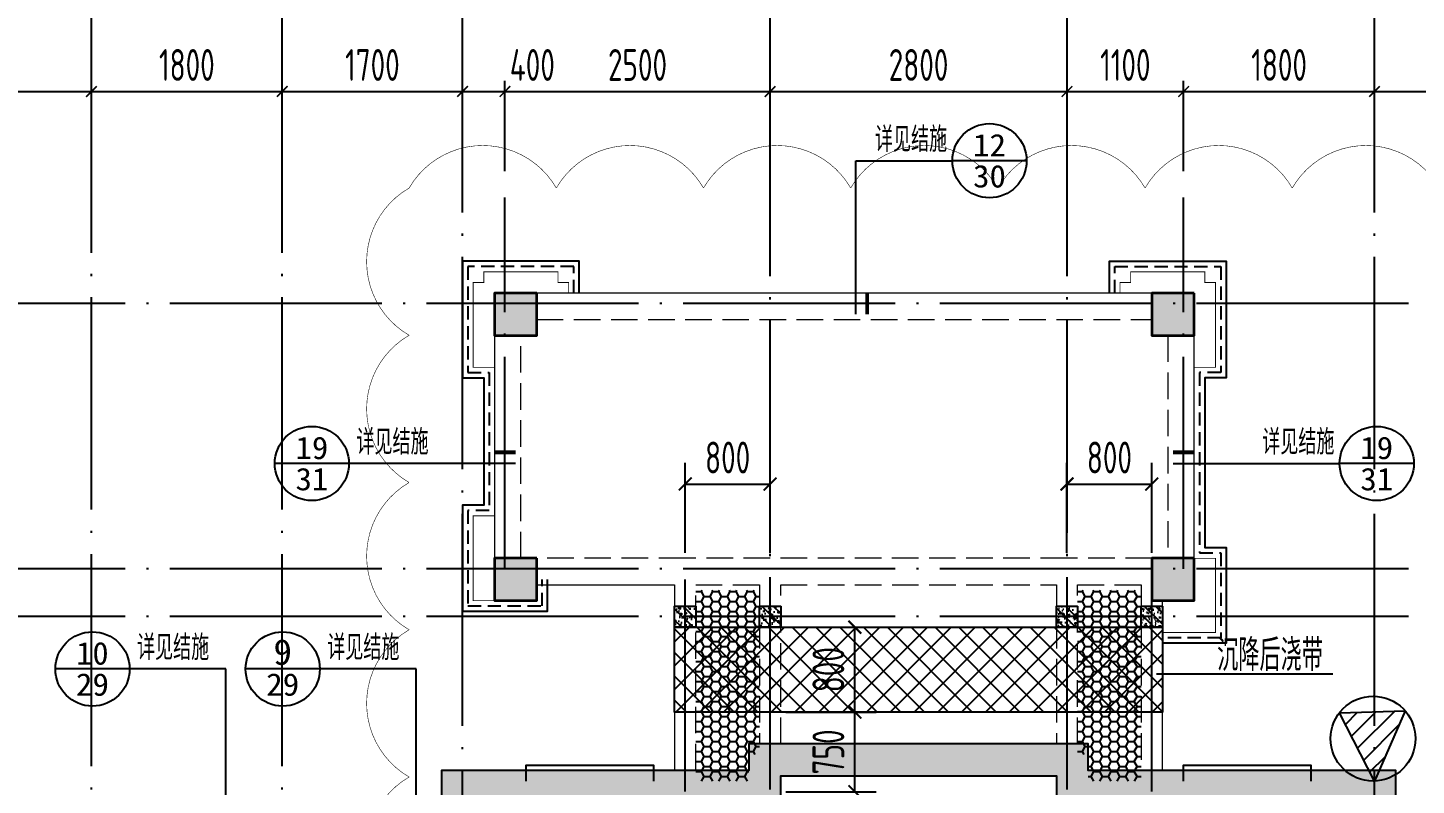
# Model space of a CAD drawing. Extents: x -461650 to 361314, y 245336 to 769729.
# Drawn here: x -8794 to 4299, y 715059 to 722199 of the extents above; entities that cross this region are included whole.
import ezdxf
from ezdxf.enums import TextEntityAlignment as Align

# ---------------------------------------------------------------- set-up
doc = ezdxf.new("R2010")
doc.units = 0
doc.header["$LTSCALE"] = 1000
for name, pattern in [('DASH', [0.35, 0.25, -0.1]), ('DOTE', [2.42, 2, -0.2, 0.02, -0.2]), ('HIDDEN', [0.375, 0.25, -0.125])]:
    doc.linetypes.add(name, pattern=pattern)
doc.layers.get('0').update_dxf_attribs({"linetype": 'CONTINUOUS'})
doc.layers.get('DEFPOINTS').update_dxf_attribs({"linetype": 'CONTINUOUS'})
for name, color, linetype in [('A-AXIS', 1, 'CONTINUOUS'), ('A-DOTE', 10, 'DOTE'), ('DIM_IDEN', 67, 'CONTINUOUS'), ('PUB_TEXT', 2, 'CONTINUOUS'), ('ROOF', 183, 'CONTINUOUS'), ('S-B板填充', 251, 'CONTINUOUS'), ('S-L主梁线', 4, 'DASH'), ('S-Q墙填充', 252, 'CONTINUOUS'), ('S-Q墙实线', 6, 'CONTINUOUS'), ('S-Q墙标注', 3, 'CONTINUOUS'), ('S-X详图标注', 3, 'CONTINUOUS'), ('S-Y一般标注', 3, 'CONTINUOUS'), ('S-Z柱填充', 252, 'CONTINUOUS'), ('S-Z柱实线', 6, 'CONTINUOUS'), ('S-构造柱', 212, 'CONTINUOUS'), ('S-楼板文字', 7, 'CONTINUOUS'), ('S-洞口边线', 7, 'CONTINUOUS'), ('后浇带', 8, 'CONTINUOUS'), ('看线', 251, 'CONTINUOUS')]:
    doc.layers.add(name, color=color, linetype=linetype)
doc.layers.add('审图修改', color=2, linetype='CONTINUOUS', plot=False)
doc.layers.add('配箍校核', color=34, linetype='CONTINUOUS', plot=False)
doc.styles.add('_TCH_AXIS', font='COMPLEX', dxfattribs={"bigfont": 'GBCBIG'})
doc.styles.add('_TCH_LABEL', font='simhei.ttf')
doc.styles.add('TSSD_DIMENSION', font='Tssdeng.shx', dxfattribs={"width": 0.7, "bigfont": 'tssdchn.shx'})
doc.styles.add('TSSD_REIN', font='tssdeng.shx', dxfattribs={"width": 0.7, "height": 300, "bigfont": 'tssdchn.shx'})
doc.styles.add('结构文字', font='zstxt.shx', dxfattribs={"width": 0.7, "bigfont": 'zshz.shx'})
doc.dimstyles.new('STRUCK', dxfattribs={"dimtxt": 400, "dimasz": 121, "dimexe": 200, "dimexo": 150, "dimgap": 115, "dimtad": 1, "dimdec": 0, "dimdsep": 46, "dimtxsty": '结构文字', "dimblk": 'ARCHTICK', "dimcen": 400, "dimclrd": 3, "dimclre": 3, "dimclrt": 7, "dimadec": 0, "dimazin": 0, "dimtfac": 1, "dimtdec": 0, "dimtix": 1, "dimtmove": 2, "dimatfit": 3, "dimldrblk": '_DIMX', "dimfxl": 0, "dimtolj": 1, "dimtzin": 0, "dimarcsym": 0})
doc.dimstyles.new('TSSD_100_100', dxfattribs={"dimtxt": 300, "dimasz": 100, "dimexe": 100, "dimexo": 250, "dimgap": 100, "dimtad": 1, "dimdec": 0, "dimzin": 0, "dimdsep": 46, "dimtxsty": 'TSSD_DIMENSION', "dimblk": 'ARCHTICK', "dimcen": 0, "dimdle": 100, "dimclrt": 7, "dimadec": 0, "dimazin": 0, "dimtfac": 1, "dimtdec": 0, "dimtix": 1, "dimtmove": 2, "dimatfit": 3, "dimldrblk": 'ARCHTICK', "dimfxl": 0, "dimtolj": 1, "dimtzin": 0, "dimarcsym": 0})
pattern_1 = [(0, (53184.787, 500058.22), (81.642857, 47.136514), [54.42857, -108.857143]), (120, (53184.787, 500058.22), (-81.642847, 47.136531), [54.42857, -108.857143]), (60, (53184.787, 500058.22), (1e-05, 94.273045), [-108.857143, 54.42857])]

# ---------------------------------------------------------------- blocks, each defined once
blk = doc.blocks.new('_ArchTick')
at = {"color": 0, "linetype": 'ByBlock', "const_width": 0.15}
blk.add_lwpolyline([(-0.5, -0.5), (0.5, 0.5)], dxfattribs=at)
blk = doc.blocks.new('*D1622')
at = {"layer": 'DEFPOINTS', "color": 0}
for p in [(9300, 22100), (6400, 21100), (9300, 21100)]:
    blk.add_point(p, dxfattribs=at)
at = {"layer": 'S-Y一般标注', "color": 0, "lineweight": -2}
for p, q in [((6400, 21350), (6400, 22200)), ((9300, 21350), (9300, 22200)), ((6300, 22100), (9400, 22100))]:
    blk.add_line(p, q, dxfattribs=at)
at = {"layer": 'S-Y一般标注', "color": 0, "lineweight": -2, "xscale": 100, "yscale": 100, "zscale": 100, "rotation": 180}
blk.add_blockref('_ArchTick', (6400, 22100), dxfattribs=at)
at = {"layer": 'S-Y一般标注', "color": 0, "lineweight": -2, "xscale": 100, "yscale": 100, "zscale": 100}
blk.add_blockref('_ArchTick', (9300, 22100), dxfattribs=at)
at = {"layer": 'S-Y一般标注', "color": 7, "insert": (7850, 22350), "char_height": 300, "attachment_point": 5, "style": 'TSSD_DIMENSION'}
blk.add_mtext('\\A1;2900', dxfattribs=at)
blk = doc.blocks.new('*D1623')
at = {"layer": 'DEFPOINTS', "color": 0}
for p in [(11100, 22100), (9300, 21100), (11100, 21100)]:
    blk.add_point(p, dxfattribs=at)
at = {"layer": 'S-Y一般标注', "color": 0, "lineweight": -2}
for p, q in [((9300, 21350), (9300, 22200)), ((11100, 21350), (11100, 22200)), ((9200, 22100), (11200, 22100))]:
    blk.add_line(p, q, dxfattribs=at)
at = {"layer": 'S-Y一般标注', "color": 0, "lineweight": -2, "xscale": 100, "yscale": 100, "zscale": 100, "rotation": 180}
blk.add_blockref('_ArchTick', (9300, 22100), dxfattribs=at)
at = {"layer": 'S-Y一般标注', "color": 0, "lineweight": -2, "xscale": 100, "yscale": 100, "zscale": 100}
blk.add_blockref('_ArchTick', (11100, 22100), dxfattribs=at)
at = {"layer": 'S-Y一般标注', "color": 7, "insert": (10200, 22350), "char_height": 300, "attachment_point": 5, "style": 'TSSD_DIMENSION'}
blk.add_mtext('\\A1;1800', dxfattribs=at)
blk = doc.blocks.new('*D1624')
at = {"layer": 'DEFPOINTS', "color": 0}
for p in [(12800, 22100), (11100, 21100), (12800, 21100)]:
    blk.add_point(p, dxfattribs=at)
at = {"layer": 'S-Y一般标注', "color": 0, "lineweight": -2}
for p, q in [((11100, 21350), (11100, 22200)), ((12800, 21350), (12800, 22200)), ((11000, 22100), (12900, 22100))]:
    blk.add_line(p, q, dxfattribs=at)
at = {"layer": 'S-Y一般标注', "color": 0, "lineweight": -2, "xscale": 100, "yscale": 100, "zscale": 100, "rotation": 180}
blk.add_blockref('_ArchTick', (11100, 22100), dxfattribs=at)
at = {"layer": 'S-Y一般标注', "color": 0, "lineweight": -2, "xscale": 100, "yscale": 100, "zscale": 100}
blk.add_blockref('_ArchTick', (12800, 22100), dxfattribs=at)
at = {"layer": 'S-Y一般标注', "color": 7, "insert": (11950, 22350), "char_height": 300, "attachment_point": 5, "style": 'TSSD_DIMENSION'}
blk.add_mtext('\\A1;1700', dxfattribs=at)
blk = doc.blocks.new('*D1625')
at = {"layer": 'DEFPOINTS', "color": 0}
for p in [(13200, 22100), (12800, 21100), (13200, 21100)]:
    blk.add_point(p, dxfattribs=at)
at = {"layer": 'S-Y一般标注', "color": 0, "lineweight": -2}
for p, q in [((12800, 21350), (12800, 22200)), ((13200, 21350), (13200, 22200)), ((12700, 22100), (13300, 22100))]:
    blk.add_line(p, q, dxfattribs=at)
at = {"layer": 'S-Y一般标注', "color": 0, "lineweight": -2, "xscale": 100, "yscale": 100, "zscale": 100, "rotation": 180}
blk.add_blockref('_ArchTick', (12800, 22100), dxfattribs=at)
at = {"layer": 'S-Y一般标注', "color": 0, "lineweight": -2, "xscale": 100, "yscale": 100, "zscale": 100}
blk.add_blockref('_ArchTick', (13200, 22100), dxfattribs=at)
at = {"layer": 'S-Y一般标注', "color": 7, "insert": (13458, 22350), "char_height": 300, "attachment_point": 5, "style": 'TSSD_DIMENSION'}
blk.add_mtext('\\A1;400', dxfattribs=at)
blk = doc.blocks.new('*D1626')
at = {"layer": 'DEFPOINTS', "color": 0}
for p in [(18500, 22100), (15700, 21100), (18500, 21100)]:
    blk.add_point(p, dxfattribs=at)
at = {"layer": 'S-Y一般标注', "color": 0, "lineweight": -2}
for p, q in [((15700, 21350), (15700, 22200)), ((18500, 21350), (18500, 22200)), ((15600, 22100), (18600, 22100))]:
    blk.add_line(p, q, dxfattribs=at)
at = {"layer": 'S-Y一般标注', "color": 0, "lineweight": -2, "xscale": 100, "yscale": 100, "zscale": 100, "rotation": 180}
blk.add_blockref('_ArchTick', (15700, 22100), dxfattribs=at)
at = {"layer": 'S-Y一般标注', "color": 0, "lineweight": -2, "xscale": 100, "yscale": 100, "zscale": 100}
blk.add_blockref('_ArchTick', (18500, 22100), dxfattribs=at)
at = {"layer": 'S-Y一般标注', "color": 7, "insert": (17100, 22350), "char_height": 300, "attachment_point": 5, "style": 'TSSD_DIMENSION'}
blk.add_mtext('\\A1;2800', dxfattribs=at)
blk = doc.blocks.new('*D1627')
at = {"layer": 'DEFPOINTS', "color": 0}
for p in [(19600, 22100), (18500, 21100), (19600, 21100)]:
    blk.add_point(p, dxfattribs=at)
at = {"layer": 'S-Y一般标注', "color": 0, "lineweight": -2}
for p, q in [((18500, 21350), (18500, 22200)), ((19600, 21350), (19600, 22200)), ((18400, 22100), (19700, 22100))]:
    blk.add_line(p, q, dxfattribs=at)
at = {"layer": 'S-Y一般标注', "color": 0, "lineweight": -2, "xscale": 100, "yscale": 100, "zscale": 100, "rotation": 180}
blk.add_blockref('_ArchTick', (18500, 22100), dxfattribs=at)
at = {"layer": 'S-Y一般标注', "color": 0, "lineweight": -2, "xscale": 100, "yscale": 100, "zscale": 100}
blk.add_blockref('_ArchTick', (19600, 22100), dxfattribs=at)
at = {"layer": 'S-Y一般标注', "color": 7, "insert": (19050, 22350), "char_height": 300, "attachment_point": 5, "style": 'TSSD_DIMENSION'}
blk.add_mtext('\\A1;1100', dxfattribs=at)
blk = doc.blocks.new('*D1628')
at = {"layer": 'DEFPOINTS', "color": 0}
for p in [(23100, 22100), (21400, 21100), (23100, 21100)]:
    blk.add_point(p, dxfattribs=at)
at = {"layer": 'S-Y一般标注', "color": 0, "lineweight": -2}
for p, q in [((21400, 21350), (21400, 22200)), ((23100, 21350), (23100, 22200)), ((21300, 22100), (23200, 22100))]:
    blk.add_line(p, q, dxfattribs=at)
at = {"layer": 'S-Y一般标注', "color": 0, "lineweight": -2, "xscale": 100, "yscale": 100, "zscale": 100, "rotation": 180}
blk.add_blockref('_ArchTick', (21400, 22100), dxfattribs=at)
at = {"layer": 'S-Y一般标注', "color": 0, "lineweight": -2, "xscale": 100, "yscale": 100, "zscale": 100}
blk.add_blockref('_ArchTick', (23100, 22100), dxfattribs=at)
at = {"layer": 'S-Y一般标注', "color": 7, "insert": (22250, 22350), "char_height": 300, "attachment_point": 5, "style": 'TSSD_DIMENSION'}
blk.add_mtext('\\A1;1700', dxfattribs=at)
blk = doc.blocks.new('*D1656')
at = {"layer": 'DEFPOINTS', "color": 0}
for p in [(15700, 22100), (13200, 21100), (15700, 21100)]:
    blk.add_point(p, dxfattribs=at)
at = {"layer": 'S-Y一般标注', "color": 0, "lineweight": -2}
for p, q in [((13200, 21350), (13200, 22200)), ((15700, 21350), (15700, 22200)), ((13100, 22100), (15800, 22100))]:
    blk.add_line(p, q, dxfattribs=at)
at = {"layer": 'S-Y一般标注', "color": 0, "lineweight": -2, "xscale": 100, "yscale": 100, "zscale": 100, "rotation": 180}
blk.add_blockref('_ArchTick', (13200, 22100), dxfattribs=at)
at = {"layer": 'S-Y一般标注', "color": 0, "lineweight": -2, "xscale": 100, "yscale": 100, "zscale": 100}
blk.add_blockref('_ArchTick', (15700, 22100), dxfattribs=at)
at = {"layer": 'S-Y一般标注', "color": 7, "insert": (14450, 22350), "char_height": 300, "attachment_point": 5, "style": 'TSSD_DIMENSION'}
blk.add_mtext('\\A1;2500', dxfattribs=at)
blk = doc.blocks.new('*D1657')
at = {"layer": 'DEFPOINTS', "color": 0}
for p in [(21400, 22100), (19600, 21100), (21400, 21100)]:
    blk.add_point(p, dxfattribs=at)
at = {"layer": 'S-Y一般标注', "color": 0, "lineweight": -2}
for p, q in [((19600, 21350), (19600, 22200)), ((21400, 21350), (21400, 22200)), ((19500, 22100), (21500, 22100))]:
    blk.add_line(p, q, dxfattribs=at)
at = {"layer": 'S-Y一般标注', "color": 0, "lineweight": -2, "xscale": 100, "yscale": 100, "zscale": 100, "rotation": 180}
blk.add_blockref('_ArchTick', (19600, 22100), dxfattribs=at)
at = {"layer": 'S-Y一般标注', "color": 0, "lineweight": -2, "xscale": 100, "yscale": 100, "zscale": 100}
blk.add_blockref('_ArchTick', (21400, 22100), dxfattribs=at)
at = {"layer": 'S-Y一般标注', "color": 7, "insert": (20500, 22350), "char_height": 300, "attachment_point": 5, "style": 'TSSD_DIMENSION'}
blk.add_mtext('\\A1;1800', dxfattribs=at)
blk = doc.blocks.new('20210803.08135812')
at = {"color": 1, "const_width": 8}
for points in [[(8750, 15500), (8550, 15500), (8550, 16300), (8650, 16300), (8650, 16400), (8940, 16400), (8940, 16400), (9060, 16400), (9060, 16400), (9350, 16400), (9350, 16300), (9450, 16300), (9450, 16200)], [(15350, 15500), (15550, 15500), (15550, 16300), (15450, 16300), (15450, 16400), (15160, 16400), (15160, 16400), (15040, 16400), (15040, 16400), (14750, 16400), (14750, 16300), (14650, 16300), (14650, 16200)], [(8750, 14100), (8550, 14100), (8550, 13300), (9150, 13300), (9150, 13500)], [(15350, 13700), (15550, 13700), (15550, 13000), (15050, 13000)]]:
    blk.add_lwpolyline(points, dxfattribs=at)
at = {"layer": '看线', "color": 201}
for points in [[(9550, 16200), (9550, 16500), (8450, 16500), (8450, 15400), (8650, 15400), (8650, 14200), (8450, 14200), (8450, 13200), (9250, 13200), (9250, 13500)], [(14550, 16200), (14550, 16500), (15650, 16500), (15650, 15400), (15450, 15400), (15450, 13800), (15650, 13800), (15650, 12900), (15050, 12900)]]:
    blk.add_lwpolyline(points, dxfattribs=at)
at = {"layer": '看线', "color": 201, "linetype": 'HIDDEN', "ltscale": 0.5}
for points in [[(9500, 16200), (9500, 16450), (8500, 16450), (8500, 15450), (8700, 15450), (8700, 14150), (8500, 14150), (8500, 13250), (9200, 13250), (9200, 13500)], [(14600, 16200), (14600, 16450), (15600, 16450), (15600, 15450), (15400, 15450), (15400, 13750), (15600, 13750), (15600, 12950), (15050, 12950)]]:
    blk.add_lwpolyline(points, dxfattribs=at)
at = {"layer": '看线', "color": 202, "ltscale": 0.5}
for points in [[(9050, 11600), (9050, 11750), (10250, 11750), (10250, 11600)], [(15250, 11600), (15250, 11750), (16450, 11750), (16450, 11600)]]:
    blk.add_lwpolyline(points, dxfattribs=at)
blk = doc.blocks.new('20210807.15313460')
at = {"layer": 'S-Q墙填充', "ltscale": 0.5}
h = blk.add_hatch(dxfattribs=at)
h.set_pattern_fill('ARMORED', color=252, scale=30, style=0)
h.set_pattern_definition([(50, (11951.9, 28771.39), (215.17805, -18.82564), [22.5, -247.5]), (355, (11951.9, 28771.4), (-41.6254, 225.65764), [18, -198]), (100.4514, (11969.82, 28769.82), (173.5528, 206.83186), [19.12206, -210.34263]), (46.1842, (11951.9, 28831.4), (320.1723, -49.6557), [33.75, -371.25]), (96.6356, (11978.57, 28827.25), (280.3988, 292.2354), [28.6831, -315.5139]), (351.1842, (11951.9, 28831.4), (280.3986, 292.2356), [27, -297]), (21, (11981.9, 28816.39), (179.07212, -120.78567), [22.5, -247.5]), (326, (11981.9, 28816.4), (72.9946, 217.545), [18, -198]), (71.4514, (11996.82, 28806.32), (252.0668, 96.75915), [19.12206, -210.34263]), (37.5, (11951.89, 28771.39), (3.647957, 99.868156), [0, -195.6, 0, -201, 0, -198.75]), (7.5, (11951.89, 28771.39), (78.92086, 118.32351), [0, -114.6, 0, -191.1, 0, -75.75]), (327.5, (11884.99, 28771.39), (160.14673, -6.76646), [0, -75, 0, -234, 0, -310.5]), (317.5, (11855, 28771.39), (174.95585, 30.0315), [0, -97.5, 0, -155.4, 0, -220.5]), (45, (11951.9, 28771.39), (-106.06602, 106.06602), [])])
h.paths.add_polyline_path([(111216, 66240), (109616, 66240), (109216, 66240), (106316, 66240), (105866, 66240), (104966, 66240), (104516, 66240), (103016, 66240), (103016, 67040), (103016, 68040), (102366, 68040), (100716, 68038), (100116, 68041), (100115, 68290), (96916, 68290), (96916, 68040), (96316, 68040), (94716, 68040), (94016, 68040), (94016, 67040), (94016, 66240), (81316, 66240), (80866, 66240), (79966, 66240), (79516, 66240), (78016, 66240), (78016, 67040), (78016, 68040), (77366, 68040), (75715, 68040), (75116, 68040), (75116, 68290), (71916, 68290), (71916, 68040), (71316, 68040), (69716, 68040), (69016, 68040), (69016, 67040), (69016, 66240), (60816, 66240), (60816, 63240), (60816, 60640), (60816, 58540), (63616, 58540), (70116, 58539), (70116, 57340), (71166, 57340), (73516, 57340), (75866, 57340), (76916, 57340), (76916, 58440), (82516, 58440), (83416, 58440), (86016, 58440), (88616, 58440), (89516, 58440), (95116, 58440), (95116, 57440), (96166, 57440), (98516, 57440), (100866, 57440), (101916, 57440), (101916, 58540), (107516, 58540), (108416, 58540), (111216, 58540)])
h.paths.add_polyline_path([(64616, 58840), (64616, 60290), (64416, 60290), (64416, 58840), (63616, 58840), (61116, 58840), (61116, 60640), (61116, 63140), (61816, 63140), (61816, 63340), (61116, 63340), (61116, 65940), (61516, 65940), (62416, 65940), (62716, 65940), (62716, 65290), (62916, 65290), (62916, 65940), (65616, 65940), (65616, 63140), (65816, 63140), (65816, 65940), (66166, 65940), (67066, 65940), (67416, 65940), (67416, 65140), (67616, 65140), (67616, 65940), (69316, 65940), (69316, 67040), (69316, 67740), (69716, 67740), (71316, 67740), (72016, 67740), (72016, 66540), (72216, 66540), (72216, 67840), (72216, 67990), (74816, 67990), (74816, 67840), (74816, 66540), (75016, 66540), (75016, 67740), (75715, 67740), (77366, 67740), (77716, 67740), (77716, 67040), (77716, 65940), (79416, 65940), (79416, 65140), (79616, 65140), (79616, 65940), (79966, 65940), (80866, 65940), (81216, 65940), (81216, 63140), (81416, 63140), (81416, 65940), (84116, 65940), (84116, 63140), (84316, 63140), (84316, 65940), (84616, 65940), (85616, 65940), (85916, 65940), (85916, 65940), (86116, 65940), (86116, 65940), (86416, 65940), (87416, 65940), (87716, 65940), (87716, 63139), (87916, 63139), (87916, 65940), (90616, 65940), (90616, 63140), (90816, 63140), (90816, 65940), (91166, 65940), (92066, 65940), (92416, 65940), (92416, 65140), (92616, 65140), (92616, 65940), (94316, 65940), (94316, 67040), (94316, 67740), (94716, 67740), (96316, 67740), (97016, 67740), (97016, 66540), (97216, 66540), (97216, 67990), (99816, 67990), (99816, 66540), (100016, 66540), (100016, 67740), (100716, 67740), (102366, 67740), (102716, 67740), (102716, 67040), (102716, 65940), (104416, 65940), (104416, 65140), (104616, 65140), (104616, 65940), (104966, 65940), (105866, 65940), (106216, 65940), (106216, 63140), (106416, 63140), (106416, 65940), (109116, 65940), (109116, 65290), (109316, 65290), (109316, 65940), (109616, 65940), (110516, 65940), (110916, 65940), (110916, 63340), (110216, 63340), (110216, 63140), (110916, 63140), (110916, 60640), (110916, 58840), (108416, 58840), (107616, 58840), (107616, 60290), (107416, 60290), (107416, 58840), (101916, 58840), (101916, 59090), (101616, 59090), (101616, 58740), (101616, 57740), (100866, 57740), (98516, 57740), (96166, 57740), (95416, 57740), (95416, 58740), (95416, 59090), (95116, 59090), (95116, 58740), (89616, 58740), (89616, 60290), (89416, 60290), (89416, 58740), (88616, 58740), (86016, 58740), (83416, 58740), (82616, 58740), (82616, 60290), (82416, 60290), (82416, 58740), (76916, 58739), (76916, 59090), (76616, 59090), (76616, 58739), (76616, 57640), (75866, 57640), (73516, 57640), (71166, 57640), (70416, 57640), (70416, 58739), (70416, 59090), (70116, 59090), (70116, 58839)], flags=16)
at = {"layer": 'S-Z柱填充'}
for points in [[(69916, 72540), (69516, 72540), (69516, 72140), (69916, 72140)], [(76116, 72540), (75716, 72540), (75716, 72140), (76116, 72140)], [(69916, 70040), (69516, 70040), (69516, 69640), (69916, 69640)], [(76116, 70040), (75716, 70040), (75716, 69640), (76116, 69640)]]:
    blk.add_hatch(color=256, dxfattribs=at).paths.add_polyline_path(points)
at = {"layer": 'S-L主梁线', "linetype": 'ByBlock', "lineweight": 18}
for p, q in [((75716, 72539), (69916, 72540)), ((69516, 72140), (69516, 70040)), ((76116, 70040), (76116, 72140)), ((69916, 69790), (71215, 69790)), ((71215, 69790), (71215, 68040)), ((75815, 68040), (75815, 69640))]:
    blk.add_line(p, q, dxfattribs=at)
at = {"layer": 'S-L主梁线', "linetype": 'DASH', "lineweight": 18}
for p, q in [((69916, 72290), (75716, 72289)), ((69766, 70040), (69766, 72140)), ((75866, 72140), (75866, 70040)), ((71315, 70040), (69916, 70040)), ((72116, 70040), (71315, 70040)), ((74915, 70040), (72116, 70040)), ((75716, 70040), (74915, 70040)), ((71415, 68040), (71415, 69790)), ((71415, 69790), (72016, 69790)), ((72016, 69790), (72016, 68290)), ((72216, 68290), (72216, 69790)), ((72216, 69790), (74815, 69790)), ((74815, 69790), (74816, 68290)), ((75016, 68290), (75015, 69790)), ((75015, 69790), (75615, 69790)), ((75615, 69790), (75615, 68040))]:
    blk.add_line(p, q, dxfattribs=at)
at = {"layer": 'S-Q墙实线'}
for points in [[(94016, 66240), (81316, 66240), (80866, 66240), (79966, 66240), (79516, 66240), (78016, 66240), (78016, 68040), (75116, 68040), (75116, 68290), (71916, 68290), (71916, 68040), (69016, 68040), (69016, 66240), (60816, 66240)], [(72216, 66540), (72216, 67940), (72216, 67990), (74816, 67990), (74816, 67940), (74816, 66540)]]:
    blk.add_lwpolyline(points, dxfattribs=at)
at = {"layer": 'S-Z柱实线', "lineweight": 35}
for points in [[(69916, 72540), (69516, 72540), (69516, 72140), (69916, 72140)], [(76116, 72540), (75716, 72540), (75716, 72140), (76116, 72140)], [(69916, 70040), (69516, 70040), (69516, 69640), (69916, 69640)], [(76116, 70040), (75716, 70040), (75716, 69640), (76116, 69640)]]:
    blk.add_lwpolyline(points, close=True, dxfattribs=at)
blk = doc.blocks.new('20210730.02141516')
at = {"layer": 'S-构造柱'}
h = blk.add_hatch(dxfattribs=at)
h.set_pattern_fill('ARMORED', color=256, scale=15, angle=-90, style=0)
h.set_pattern_definition([(320, (-154189.41, 3278673.45), (-9.4128202, -107.5890274), [11.25, -123.75]), (265, (-154189.41, 3278673.45), (112.82882, 20.8127), [9, -99]), (10.4514, (-154190.19, 3278664.49), (103.4159313, -86.7764073), [9.5610285, -105.1713168]), (316.1842, (-154159.41, 3278673.45), (-24.827852, -160.0861573), [16.875, -185.625]), (6.6356, (-154161.48, 3278660.11), (146.117681, -140.199406), [14.341543, -157.75695]), (261.1842, (-154159.41, 3278673.45), (146.11779, -140.199292), [13.5, -148.5]), (291, (-154166.91, 3278658.45), (-60.3928336, -89.5360578), [11.25, -123.75]), (236, (-154166.91, 3278658.45), (108.7725068, -36.4972998), [9, -99]), (341.4514, (-154171.94, 3278650.99), (48.3795745, -126.0333943), [9.5610285, -105.1713168]), (307.5, (-154189.41, 3278673.454), (49.93407807, -1.8239783), [0, -97.8, 0, -100.5, 0, -99.375]), (277.5, (-154189.41, 3278673.454), (59.1617568, -39.4604306), [0, -57.3, 0, -95.55, 0, -37.875]), (237.5, (-154189.41, 3278706.904), (-3.38323076, -80.07336543), [0, -37.5, 0, -117, 0, -155.25]), (227.5, (-154189.41, 3278721.904), (15.0157473, -87.4779254), [0, -48.75, 0, -77.7, 0, -110.25]), (315, (-154189.41, 3278673.454), (53.0330086, 53.0330086), [])])
h.paths.add_polyline_path([(200, 200), (200, 0), (0, 0), (0, 200)])
blk.add_lwpolyline([(200, 200), (200, 0), (0, 0), (0, 200)], close=True, dxfattribs=at)
blk = doc.blocks.new('20210809.18285270')
at = {"layer": 'ROOF', "rotation": 359.9999999538236}
for p in [(10300, 12550), (11100, 12550), (13900, 12550), (14700, 12550)]:
    blk.add_blockref('20210730.02141516', p, dxfattribs=at)
blk = doc.blocks.new('*D1982')
at = {"layer": 'DEFPOINTS', "color": 0}
for p in [(-1794, 717898), (-2594, 717098), (-1794, 717098)]:
    blk.add_point(p, dxfattribs=at)
at = {"layer": 'S-Q墙标注', "color": 3, "lineweight": -2}
for p, q in [((-2594, 717248), (-2594, 718098)), ((-1794, 717248), (-1794, 718098)), ((-2594, 717898), (-1794, 717898))]:
    blk.add_line(p, q, dxfattribs=at)
at = {"layer": 'S-Q墙标注', "color": 3, "lineweight": -2, "xscale": 121, "yscale": 121, "zscale": 121, "rotation": 180}
blk.add_blockref('_ArchTick', (-2594, 717898), dxfattribs=at)
at = {"layer": 'S-Q墙标注', "color": 3, "lineweight": -2, "xscale": 121, "yscale": 121, "zscale": 121}
blk.add_blockref('_ArchTick', (-1794, 717898), dxfattribs=at)
at = {"layer": 'S-Q墙标注', "color": 7, "insert": (-2194, 718148), "char_height": 300, "attachment_point": 5, "style": 'TSSD_REIN'}
blk.add_mtext('\\A1;800', dxfattribs=at)
blk = doc.blocks.new('_DIMX')
blk.add_line((-150, 0), (150, 0))
at = {"const_width": 50}
blk.add_lwpolyline([(-70, -70), (70, 70)], dxfattribs=at)
blk = doc.blocks.new('*D1983')
at = {"layer": 'DEFPOINTS', "color": 0}
for p in [(1806, 717898), (1006, 717098), (1806, 717098)]:
    blk.add_point(p, dxfattribs=at)
at = {"layer": 'S-Q墙标注', "color": 3, "lineweight": -2}
for p, q in [((1006, 717248), (1006, 718098)), ((1806, 717248), (1806, 718098)), ((1006, 717898), (1806, 717898))]:
    blk.add_line(p, q, dxfattribs=at)
at = {"layer": 'S-Q墙标注', "color": 3, "lineweight": -2, "xscale": 121, "yscale": 121, "zscale": 121, "rotation": 180}
blk.add_blockref('_ArchTick', (1006, 717898), dxfattribs=at)
at = {"layer": 'S-Q墙标注', "color": 3, "lineweight": -2, "xscale": 121, "yscale": 121, "zscale": 121}
blk.add_blockref('_ArchTick', (1806, 717898), dxfattribs=at)
at = {"layer": 'S-Q墙标注', "color": 7, "insert": (1406, 718148), "char_height": 300, "attachment_point": 5, "style": 'TSSD_REIN'}
blk.add_mtext('\\A1;800', dxfattribs=at)
blk = doc.blocks.new('20210810.07371259')
at = {"layer": 'DIM_IDEN'}
for p, q in [((14226, 18952), (15135, 18952)), ((14226, 17505), (14226, 18952)), ((15835, 18952), (15135, 18952)), ((9445, 16098), (8745, 16098)), ((10290, 16098), (9445, 16098)), ((11016, 16098), (10290, 16098)), ((17216, 16098), (17942, 16098)), ((17942, 16098), (18787, 16098)), ((19487, 16098), (18787, 16098)), ((7376, 14161), (6676, 14161)), ((8285, 14161), (7376, 14161)), ((8285, 12105), (8285, 14161)), ((9170, 14161), (8470, 14161)), ((10079, 14161), (9170, 14161)), ((10079, 12105), (10079, 14161))]:
    blk.add_line(p, q, dxfattribs=at)
at = {"layer": 'DIM_IDEN', "const_width": 35}
for points in [[(14331, 17505), (14331, 17705)], [(11016, 16203), (10816, 16203)], [(17216, 16203), (17416, 16203)]]:
    blk.add_lwpolyline(points, dxfattribs=at)
at = {"layer": 'DIM_IDEN'}
for centre in [(15485, 18952), (9095, 16098), (19137, 16098), (7026, 14161), (8820, 14161)]:
    blk.add_circle(centre, 350, dxfattribs=at)
at = {"layer": 'PUB_TEXT', "style": '_TCH_AXIS'}
for p in [(14405, 19035), (9515, 16182), (18057, 16182), (7446, 14245), (9240, 14245)]:
    blk.add_text('详见结施', height=236.3, dxfattribs=at).set_placement(p)
at = {"layer": 'PUB_TEXT', "style": '_TCH_LABEL'}
for s, height, width, p, p2 in [('12', 211.6, 1.022989, (15329, 18993), (15641, 18993)), ('30', 212, 1.017143, (15330, 18700), (15640, 18700)), ('19', 212.3, 1.011364, (8941, 16139), (9250, 16139)), ('19', 212.3, 1.011364, (18982, 16139), (19291, 16139)), ('31', 212.3, 1.011364, (8941, 15845), (9250, 15845)), ('31', 212.3, 1.011364, (18982, 15845), (19291, 15845)), ('10', 213.8, 0.988889, (6874, 14202), (7178, 14202)), ('9', 242, 1.011364, (8732, 14200), (8908, 14200)), ('29', 211.6, 1.022989, (6870, 13909), (7182, 13909)), ('29', 211.6, 1.022989, (8664, 13909), (8976, 13909))]:
    blk.add_text(s, height=height, dxfattribs=dict(at, width=width)).set_placement(p, p2, align=Align.FIT)
blk = doc.blocks.new('*D3194')
at = {"layer": 'DEFPOINTS', "color": 0}
for p in [(-1794, 716548), (-994, 716548), (-1794, 715748)]:
    blk.add_point(p, dxfattribs=at)
at = {"layer": 'S-Q墙标注', "color": 3, "lineweight": -2}
for p, q in [((-1644, 716548), (-794, 716548)), ((-994, 715748), (-994, 716548)), ((-1644, 715748), (-794, 715748))]:
    blk.add_line(p, q, dxfattribs=at)
at = {"layer": 'S-Q墙标注', "color": 3, "lineweight": -2, "xscale": 121, "yscale": 121, "zscale": 121}
for p, rotation in [((-994, 716548), 90), ((-994, 715748), 270)]:
    blk.add_blockref('_ArchTick', p, dxfattribs=dict(at, rotation=rotation))
at = {"layer": 'S-Q墙标注', "color": 7, "insert": (-1244, 716148), "char_height": 300, "attachment_point": 5, "rotation": 90, "style": 'TSSD_REIN'}
blk.add_mtext('\\A1;800', dxfattribs=at)
blk = doc.blocks.new('*D3195')
at = {"layer": 'DEFPOINTS', "color": 0}
for p in [(-1794, 715748), (-994, 715748), (-1794, 714998)]:
    blk.add_point(p, dxfattribs=at)
at = {"layer": 'S-Q墙标注', "color": 3, "lineweight": -2}
for p, q in [((-1644, 715748), (-794, 715748)), ((-994, 714998), (-994, 715748)), ((-1644, 714998), (-794, 714998))]:
    blk.add_line(p, q, dxfattribs=at)
at = {"layer": 'S-Q墙标注', "color": 3, "lineweight": -2, "xscale": 121, "yscale": 121, "zscale": 121}
for p, rotation in [((-994, 715748), 90), ((-994, 714998), 270)]:
    blk.add_blockref('_ArchTick', p, dxfattribs=dict(at, rotation=rotation))
at = {"layer": 'S-Q墙标注', "color": 7, "insert": (-1244, 715373), "char_height": 300, "attachment_point": 5, "rotation": 90, "style": 'TSSD_REIN'}
blk.add_mtext('\\A1;750', dxfattribs=at)
blk = doc.blocks.new('20210726.16350016')
at = {"layer": 'A-AXIS'}
for p, q in [((9300, 21100), (9300, 23900)), ((11100, 21100), (11100, 23900)), ((12800, 21100), (12800, 23900)), ((15700, 21100), (15700, 23900)), ((18500, 21100), (18500, 23900)), ((21400, 21100), (21400, 23900))]:
    blk.add_line(p, q, dxfattribs=at)
at = {"layer": 'A-DOTE'}
for p, q in [((9300, 10900), (9300, 21100)), ((11100, 10900), (11100, 21100)), ((12800, 13700), (12800, 21100)), ((13200, 17600), (13200, 21100)), ((15700, 13100.3), (15700, 21100)), ((18500, 13100.3), (18500, 21100)), ((19600, 17600), (19600, 21100)), ((21400, 13700), (21400, 21100)), ((55600, 20100), (3600, 20100)), ((55600, 17600), (3600, 17600)), ((14900, 15500), (14900, 17600)), ((19300, 15500), (19300, 17600)), ((55600, 17150), (3600, 17150))]:
    blk.add_line(p, q, dxfattribs=at)
at = {"layer": 'S-Y一般标注'}
for base, p1, p2, picture, middle in [((9300, 22100), (6400, 21100), (9300, 21100), '*D1622', (7850, 22350)), ((11100, 22100), (9300, 21100), (11100, 21100), '*D1623', (10200, 22350)), ((12800, 22100), (11100, 21100), (12800, 21100), '*D1624', (11950, 22350)), ((15700, 22100), (13200, 21100), (15700, 21100), '*D1656', (14450, 22350)), ((18500, 22100), (15700, 21100), (18500, 21100), '*D1626', (17100, 22350)), ((19600, 22100), (18500, 21100), (19600, 21100), '*D1627', (19050, 22350)), ((21400, 22100), (19600, 21100), (21400, 21100), '*D1657', (20500, 22350)), ((23100, 22100), (21400, 21100), (23100, 21100), '*D1628', (22250, 22350))]:
    dim = blk.add_linear_dim(base=base, p1=p1, p2=p2, dimstyle='TSSD_100_100', dxfattribs=at)
    dim.commit()
    dim.dimension.update_dxf_attribs({"geometry": picture, "text_midpoint": middle})
dim = blk.add_linear_dim(base=(13200, 22100), p1=(12800, 21100), p2=(13200, 21100), dimstyle='TSSD_100_100', dxfattribs=at)
dim.commit()
dim.dimension.update_dxf_attribs({"geometry": '*D1625', "text_midpoint": (13458.1, 22350), "dimtype": 160})

msp = doc.modelspace()

# ---------------------------------------------------------------- hatches: boundary and pattern name
at = {"layer": 'S-B板填充', "linetype": 'ByBlock'}
h = msp.add_hatch(dxfattribs=at)
h.set_pattern_fill('HONEY', color=252, scale=17.142857, style=0)
h.set_pattern_definition(pattern_1)
edge = h.paths.add_edge_path()
edge.add_line((-2493.97, 715098.33), (-2494.22, 716898.37))
edge.add_line((-2494.22, 716898.37), (-1893.83, 716898.37))
edge.add_line((-1893.83, 716898.37), (-1893.83, 715348.33))
edge.add_line((-1893.83, 715348.33), (-1993.83, 715348.33))
edge.add_line((-1993.83, 715348.33), (-1993.83, 715098.33))
edge.add_line((-1993.83, 715098.33), (-2493.97, 715098.24))
h = msp.add_hatch(dxfattribs=at)
h.set_pattern_fill('HONEY', color=252, scale=17.142857, style=0)
h.set_pattern_definition(pattern_1)
edge = h.paths.add_edge_path()
edge.add_line((1706.31, 715098.33), (1706.56, 716898.46))
edge.add_line((1706.56, 716898.46), (1106.17, 716898.46))
edge.add_line((1106.17, 716898.46), (1106.17, 715348.33))
edge.add_line((1106.17, 715348.33), (1206.17, 715348.33))
edge.add_line((1206.17, 715348.33), (1206.17, 715098.33))
edge.add_line((1206.17, 715098.33), (1706.31, 715098.24))
at = {"layer": 'S-X详图标注'}
h = msp.add_hatch(dxfattribs=at)
h.set_pattern_fill('METAL', color=256, scale=30, style=0)
h.set_pattern_definition([(45, (165133.2, 289104.52), (-84.852814, 84.852814), [])])
h.paths.add_polyline_path([(3905.44, 715098.3), (3574.86, 715741.25), (4193.64, 715761.33)])
at = {"layer": '后浇带'}
h = msp.add_hatch(dxfattribs=at)
h.set_pattern_fill('ANSI37', color=144, scale=50, angle=90, style=0)
h.set_pattern_definition([(135, (125449.31, 362761.91), (-112.2532, -112.2532), []), (225, (125449.31, 362761.91), (112.2532, -112.2532), [])])
h.paths.add_polyline_path([(-2694.23, 716548.33), (1905.85, 716548.33), (1905.85, 715748.33), (-2694.23, 715748.33)])

# ---------------------------------------------------------------- linework, layer by layer
at = {"layer": 'S-X详图标注'}
msp.add_lwpolyline([(3905.44, 715098.3), (3574.86, 715741.25), (4193.64, 715761.33), (3905.44, 715098.3)], dxfattribs=at)
msp.add_circle((3892.46, 715498.09), 400, dxfattribs=at)
at = {"layer": 'S-洞口边线'}
msp.add_line((1850.13, 716109.93), (3512.24, 716109.93), dxfattribs=at)
at = {"layer": '后浇带', "color": 144}
msp.add_lwpolyline([(-2694.23, 716548.33), (1905.85, 716548.33), (1905.85, 715748.33), (-2694.23, 715748.33)], close=True, dxfattribs=at)
at = {"layer": '审图修改', "color": 2, "const_width": 5}
for points in [[(-5197.59, 720688.24, -0.57735027), (-3809.61, 720688.24, -0.57735027), (-2421.62, 720688.24, -0.57735027), (-1033.64, 720688.24, -0.57735027), (354.34, 720688.24, -0.57735027), (1742.32, 720688.24, -0.57735027), (3130.3, 720688.24, -0.57735027), (4518.28, 720688.24, -0.57735027), (5906.26, 720688.24, -0.57735027), (7294.25, 720688.24, -0.57735027), (8682.23, 720688.24, -0.57735027), (10070.21, 720688.24, -0.57735027), (11458.19, 720688.24, -0.57735027)], [(11458.19, 713748.33, -0.57735027), (10070.21, 713748.33, -0.57735027), (8682.23, 713748.33, -0.57735027), (7294.25, 713748.33, -0.57735027), (5906.26, 713748.33, -0.57735027), (4518.28, 713748.33, -0.57735027), (3130.3, 713748.33, -0.57735027), (1742.32, 713748.33, -0.57735027), (354.34, 713748.33, -0.57735027), (-1033.64, 713748.33, -0.57735027), (-2421.62, 713748.33, -0.57735027), (-3809.61, 713748.33, -0.57735027), (-5197.59, 713748.33, -0.57735027), (-5197.59, 715136.31, -0.57735027), (-5197.59, 716524.29, -0.57735027), (-5197.59, 717912.27, -0.57735027), (-5197.59, 719300.25, -0.57735027), (-5197.59, 720688.24, -0.57735027), (-5197.59, 720688.24, -0.57735027)]]:
    msp.add_lwpolyline(points, format="xyb", dxfattribs=at)

# ---------------------------------------------------------------- block references
msp.add_blockref('20210803.08135812', (-13143.83, 703498.33))
at = {"layer": 'A-DOTE'}
msp.add_blockref('20210726.16350016', (-17493.83, 699498.28), dxfattribs=at)
at = {"layer": 'PUB_TEXT'}
msp.add_blockref('20210810.07371259', (-15209.72, 701993.7), dxfattribs=at)
at = {"layer": 'S-Q墙填充'}
msp.add_blockref('20210807.15313460', (-73909.47, 647158.76), dxfattribs=at)
at = {"layer": '配箍校核'}
msp.add_blockref('20210809.18285270', (-12993.85, 703998.16), dxfattribs=at)

# ---------------------------------------------------------------- texts
at = {"layer": 'S-楼板文字', "style": 'TSSD_REIN', "width": 0.7}
msp.add_text('沉降后浇带', height=300, dxfattribs=at).set_placement((2422.25, 716135.02))

# ---------------------------------------------------------------- dimensions: what is measured, and where the dimension line sits
at = {"layer": 'S-Q墙标注'}
for base, p1, p2, picture, middle in [((-1793.83, 717898.33), (-2593.83, 717098.33), (-1793.83, 717098.33), '*D1982', (-2193.83, 718148.33)), ((1806.17, 717898.33), (1006.17, 717098.33), (1806.17, 717098.33), '*D1983', (1406.17, 718148.33))]:
    dim = msp.add_linear_dim(base=base, p1=p1, p2=p2, dimstyle='STRUCK', override={"dimtxt": 300, "dimgap": 100, "dimtxsty": 'TSSD_REIN'}, dxfattribs=at)
    dim.commit()
    dim.dimension.update_dxf_attribs({"geometry": picture, "text_midpoint": middle})
for base, p1, p2, picture, middle in [((-993.83, 716548.33), (-1793.83, 715748.33), (-1793.82, 716548.33), '*D3194', (-1243.83, 716148.33)), ((-993.83, 715748.33), (-1793.83, 714998.33), (-1793.83, 715748.33), '*D3195', (-1243.83, 715373.33))]:
    dim = msp.add_linear_dim(base=base, p1=p1, p2=p2, angle=90, dimstyle='STRUCK', override={"dimtxt": 300, "dimgap": 100, "dimtxsty": 'TSSD_REIN'}, dxfattribs=at)
    dim.commit()
    dim.dimension.update_dxf_attribs({"geometry": picture, "text_midpoint": middle})

doc.saveas('drawing.dxf')
